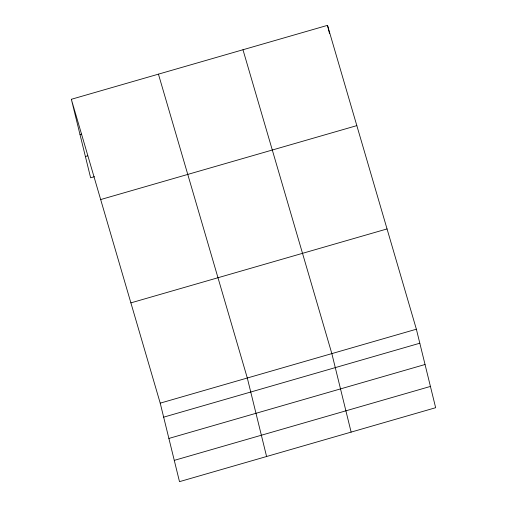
<?xml version="1.0" encoding="UTF-8"?>
<svg xmlns="http://www.w3.org/2000/svg" width="507" height="507" viewBox="0 0 507 507"><rect width="100%" height="100%" fill="white"/><g stroke="black" fill="none" stroke-linecap="round" stroke-linejoin="round"><path stroke-width="0.76" d="M71.348 99.29L327.503 25.35L416.374 329.208L435.652 407.71L179.497 481.65L160.218 403.147L71.348 99.29L90.626 177.792L94.416 176.702M80.017 134.583L81.532 134.146M85.398 156.511L87.673 155.858M100.671 199.562L356.827 125.622M130.888 302.875L387.044 228.936M160.218 403.147L416.374 329.208M163.66 417.16L419.815 343.22M168.888 438.441L425.043 364.501M174.269 460.369L430.43 386.429M242.973 49.749L331.844 353.607L351.123 432.11M158.438 74.149L247.308 378.007L266.593 456.509M327.503 25.35L329.493 33.462"/></g></svg>
